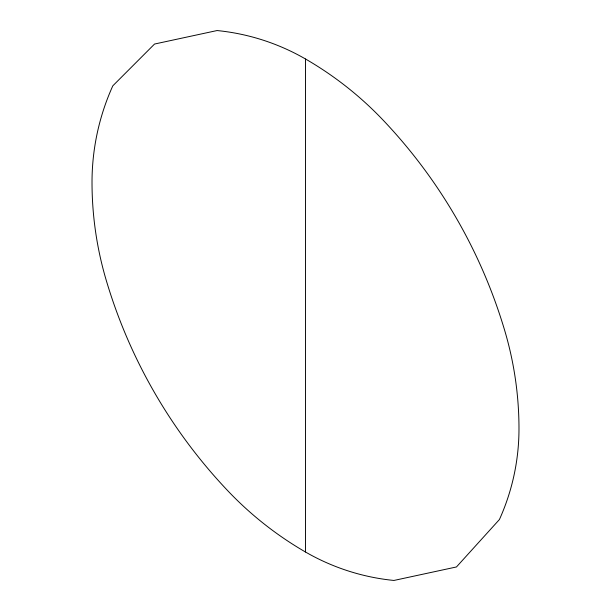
<?xml version="1.0" encoding="UTF-8"?>
<svg xmlns="http://www.w3.org/2000/svg" width="611" height="611" viewBox="0 0 611 611"><rect width="100%" height="100%" fill="white"/><g stroke="black" fill="none" stroke-linecap="round" stroke-linejoin="round"><path stroke-width="0.92" d="M305.5 58.992L305.5 552.008A220.288 220.288 0 0 0 393.927 580.45L456.455 566.962L499.401 519.556A220.288 220.288 0 0 0 518.983 428.754A345.001 345.001 0 0 0 504.694 330.475A521.206 521.206 0 0 0 383.464 120.504A345.001 345.001 0 0 0 305.5 58.992A220.288 220.288 0 0 0 217.073 30.55L154.545 44.038L112.814 85.83A233.906 233.906 0 0 0 92.017 182.246A345.001 345.001 0 0 0 106.306 280.525A521.206 521.206 0 0 0 227.536 490.496A345.001 345.001 0 0 0 305.5 552.008"/></g></svg>
